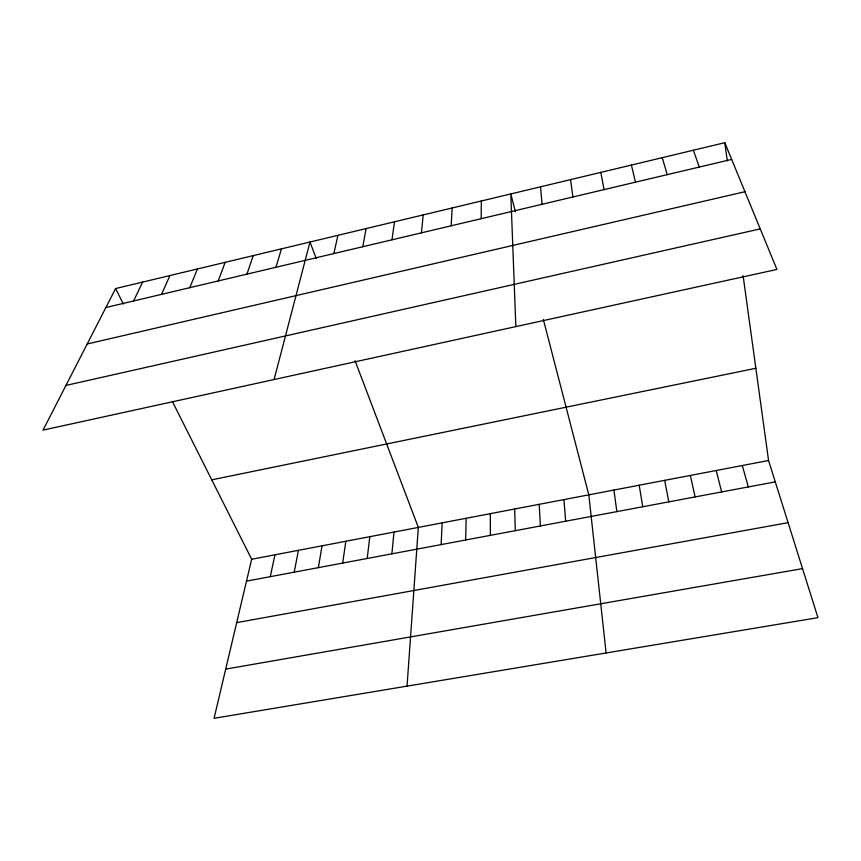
<?xml version="1.0" encoding="UTF-8"?>
<svg xmlns="http://www.w3.org/2000/svg" width="861" height="861" viewBox="0 0 861 861"><rect width="100%" height="100%" fill="white"/><g stroke="black" fill="none" stroke-linecap="round" stroke-linejoin="round"><path stroke-width="1.29" d="M481.181 218.705L481.331 201M465.672 539.998L466.135 518.279M441.133 544.604L442.145 522.864M451.175 225.808L452.133 207.985M407.049 686.142L418.338 527.416L355.033 360.684M391.895 553.838L393.983 532.066M421.438 232.847L423.192 214.916M367.195 558.477L369.821 536.683M391.981 239.821L394.51 221.783M342.689 563.083L345.831 541.268M318.366 567.647L322.036 545.809M362.782 246.73L366.086 228.595M294.225 572.178L298.401 550.319M270.268 576.676L274.95 554.807M333.864 253.575L337.91 235.344M172.404 401.56L251.67 559.252L214.077 718.3L817.95 617.66L768.561 460.506L743.097 275.649M274.089 379.54L309.982 242.027L316.181 258.354M275.929 267.287L281.461 248.861M246.935 274.153L253.199 255.62M218.21 280.955L225.184 262.336M189.743 287.692L197.427 268.976M161.534 294.365L169.908 275.563M133.584 300.984L142.635 282.096M115.6 288.564L43.05 430.123L776.923 269.45L724.79 142.7L115.6 288.564L123.349 303.987M105.881 307.538L731.667 159.403M87.209 343.969L744.948 191.712M65.953 385.437L760.241 228.897M211.752 479.835L755.861 368.282M251.67 559.252L768.561 460.506M246.504 581.132L775.277 481.88M236.689 622.643L788.084 522.649M225.7 669.115L802.538 568.615M693.363 150.234L699.304 167.066M662.227 157.681L667.243 174.654M742.279 465.521L748.349 486.939M515.416 211.763L510.799 193.94L515.847 326.61M543.334 319.42L588.806 494.849L606.122 652.961M716.212 470.504L721.636 491.954M631.382 165.064L635.504 182.166M690.339 475.444L695.128 496.926M664.66 480.352L668.836 501.855M600.827 172.383L604.056 189.614M639.185 485.217L642.747 506.752M724.79 142.7L727.287 160.824M613.904 490.049L616.863 511.617M570.542 179.637L572.899 196.986M540.536 186.826L542.043 204.294M563.901 499.606L565.688 521.217M539.19 504.32L540.396 525.974M514.652 509.012L515.298 530.677M490.307 513.662L490.383 535.359"/></g></svg>
